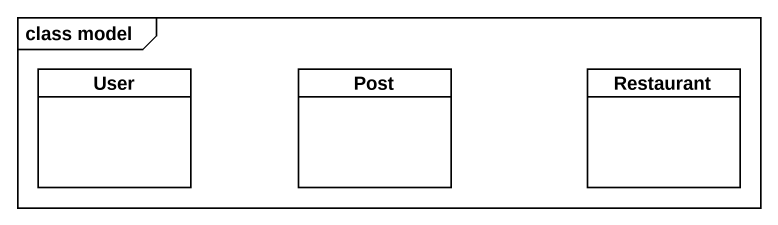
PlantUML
@startuml
mainframe class model
hide circle
hide empty members
class User
class Post
class Restaurant
@enduml
